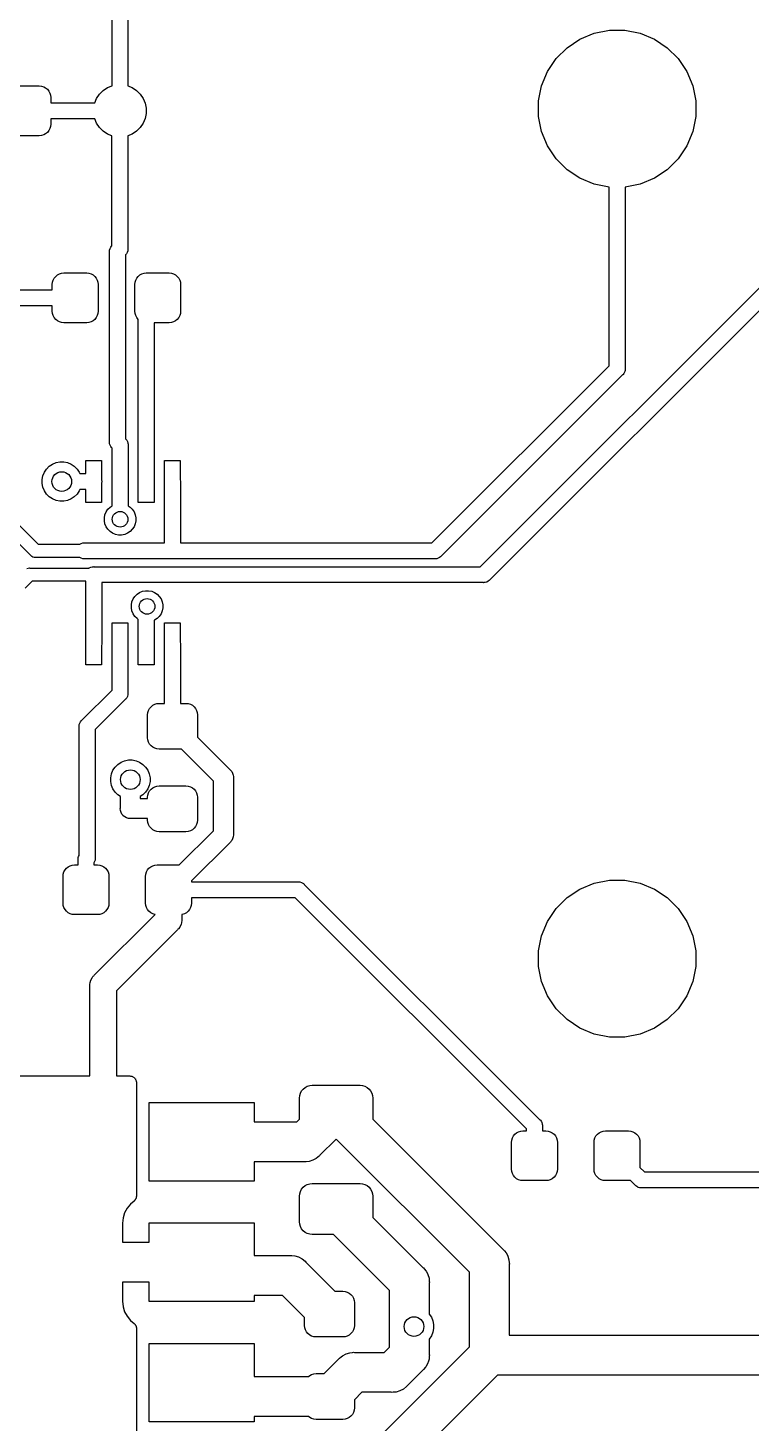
# Model space of a CAD drawing. Extents: x -66 to 211, y -177 to 13.
# Drawn here: x 127.21 to 141.01, y -81.49 to -54.84 of the extents above; entities that cross this region are included whole.
import ezdxf

# ---------------------------------------------------------------- set-up
doc = ezdxf.new("R2010")
doc.units = 0
doc.layers.add('BLACK', color=7, linetype='CONTINUOUS')

msp = doc.modelspace()

# ---------------------------------------------------------------- linework, layer by layer
at = {"layer": 'BLACK', "linetype": 'CONTINUOUS'}
for p, q in [((128.817, -55.9492), (128.817, -54.4098)), ((129.122, -54.3541), (129.122, -55.952)), ((137.499, -55.2229), (137.745, -55.0587)), ((137.745, -55.0587), (138.018, -54.9456)), ((138.018, -54.9456), (138.308, -54.888)), ((138.308, -54.888), (138.603, -54.888)), ((138.603, -54.888), (138.893, -54.9456)), ((138.893, -54.9456), (139.166, -55.0587)), ((139.166, -55.0587), (139.412, -55.2229)), ((137.29, -55.4318), (137.499, -55.2229)), ((139.412, -55.2229), (139.621, -55.4318)), ((137.013, -55.9505), (137.126, -55.6775)), ((137.126, -55.6775), (137.29, -55.4318)), ((139.621, -55.4318), (139.785, -55.6775)), ((139.785, -55.6775), (139.898, -55.9505)), ((128.729, -55.9855), (128.817, -55.9492)), ((126.992, -55.9536), (127.43, -55.9536)), ((127.43, -55.9536), (127.472, -55.9578)), ((127.472, -55.9578), (127.513, -55.9703)), ((127.513, -55.9703), (127.551, -55.9905)), ((127.551, -55.9905), (127.584, -56.0177)), ((127.584, -56.0177), (127.612, -56.0509)), ((127.612, -56.0509), (127.632, -56.0887)), ((127.632, -56.0887), (127.644, -56.1297)), ((127.644, -56.1297), (127.648, -56.1724)), ((127.648, -56.1724), (127.648, -56.2762)), ((128.488, -56.2762), (128.523, -56.1918)), ((128.523, -56.1918), (128.578, -56.1099)), ((128.578, -56.1099), (128.647, -56.0403)), ((128.647, -56.0403), (128.729, -55.9855)), ((129.122, -55.952), (129.203, -55.9855)), ((129.203, -55.9855), (129.285, -56.0403)), ((129.285, -56.0403), (129.354, -56.1099)), ((129.354, -56.1099), (129.409, -56.1918)), ((129.409, -56.1918), (129.447, -56.2828)), ((136.955, -56.2403), (137.013, -55.9505)), ((139.898, -55.9505), (139.955, -56.2403)), ((127.648, -56.2762), (128.488, -56.2762)), ((129.447, -56.2828), (129.466, -56.3794)), ((129.466, -56.4779), (129.447, -56.5745)), ((129.466, -56.3794), (129.466, -56.4779)), ((136.955, -56.5357), (136.955, -56.2403)), ((139.955, -56.2403), (139.955, -56.5357)), ((127.644, -56.7276), (127.632, -56.7686)), ((127.648, -56.6849), (127.644, -56.7276)), ((128.488, -56.581), (127.648, -56.581)), ((127.648, -56.581), (127.648, -56.6849)), ((128.523, -56.6655), (128.488, -56.581)), ((128.578, -56.7474), (128.523, -56.6655)), ((128.647, -56.817), (128.578, -56.7474)), ((129.354, -56.7474), (129.285, -56.817)), ((129.409, -56.6655), (129.354, -56.7474)), ((129.447, -56.5745), (129.409, -56.6655)), ((137.013, -56.8255), (136.955, -56.5357)), ((139.955, -56.5357), (139.898, -56.8255)), ((127.43, -56.9036), (126.992, -56.9036)), ((127.472, -56.8994), (127.43, -56.9036)), ((127.513, -56.887), (127.472, -56.8994)), ((127.551, -56.8668), (127.513, -56.887)), ((127.584, -56.8396), (127.551, -56.8668)), ((127.612, -56.8064), (127.584, -56.8396)), ((127.632, -56.7686), (127.612, -56.8064)), ((128.729, -56.8717), (128.647, -56.817)), ((128.814, -56.9067), (128.729, -56.8717)), ((128.814, -59.0086), (128.814, -56.9067)), ((129.203, -56.8717), (129.118, -56.9067)), ((129.118, -56.9067), (129.118, -59.0653)), ((129.285, -56.817), (129.203, -56.8717)), ((137.126, -57.0985), (137.013, -56.8255)), ((139.898, -56.8255), (139.785, -57.0985)), ((137.29, -57.3442), (137.126, -57.0985)), ((139.785, -57.0985), (139.621, -57.3442)), ((135.845, -65.1334), (143.638, -57.3402)), ((137.499, -57.5531), (137.29, -57.3442)), ((139.621, -57.3442), (139.412, -57.5531)), ((143.853, -57.5558), (136.021, -65.3882)), ((137.745, -57.7173), (137.499, -57.5531)), ((138.018, -57.8304), (137.745, -57.7173)), ((139.166, -57.7173), (138.893, -57.8304)), ((139.412, -57.5531), (139.166, -57.7173)), ((138.303, -57.8871), (138.018, -57.8304)), ((138.303, -61.2957), (138.303, -57.8871)), ((138.893, -57.8304), (138.608, -57.8871)), ((138.608, -57.8871), (138.608, -61.3513)), ((128.769, -59.1096), (128.771, -59.0872)), ((128.769, -59.117), (128.769, -59.1096)), ((128.769, -59.1096), (128.769, -59.1096)), ((128.769, -59.1245), (128.769, -59.117)), ((128.769, -62.7471), (128.769, -59.1245)), ((128.771, -59.0872), (128.78, -59.0584)), ((128.78, -59.0584), (128.794, -59.0323)), ((128.794, -59.032), (128.809, -59.0146)), ((128.794, -59.0323), (128.794, -59.032)), ((128.809, -59.0146), (128.813, -59.0088)), ((128.809, -59.0146), (128.809, -59.0146)), ((128.813, -59.0088), (128.814, -59.0086)), ((129.107, -59.1314), (129.093, -59.1579)), ((129.116, -59.1027), (129.107, -59.1314)), ((129.118, -59.0803), (129.116, -59.1027)), ((129.118, -59.0653), (129.119, -59.0728)), ((129.119, -59.0728), (129.118, -59.0803)), ((129.118, -59.0803), (129.118, -59.0803)), ((129.093, -59.1579), (129.074, -59.1811)), ((129.074, -59.1811), (129.074, -59.1812)), ((129.074, -59.1812), (129.074, -62.6914)), ((127.682, -59.701), (127.694, -59.6599)), ((127.694, -59.6599), (127.714, -59.6221)), ((127.714, -59.6221), (127.742, -59.5889)), ((127.742, -59.5889), (127.775, -59.5617)), ((127.775, -59.5617), (127.812, -59.5415)), ((127.812, -59.5415), (127.854, -59.5291)), ((127.854, -59.5291), (127.896, -59.5249)), ((127.896, -59.5249), (128.334, -59.5249)), ((128.334, -59.5249), (128.376, -59.5291)), ((128.376, -59.5291), (128.417, -59.5415)), ((128.417, -59.5415), (128.455, -59.5617)), ((128.455, -59.5617), (128.488, -59.5889)), ((128.488, -59.5889), (128.516, -59.6221)), ((128.516, -59.6221), (128.536, -59.6599)), ((128.536, -59.6599), (128.548, -59.701)), ((129.257, -59.701), (129.269, -59.6599)), ((129.269, -59.6599), (129.289, -59.6221)), ((129.289, -59.6221), (129.317, -59.5889)), ((129.317, -59.5889), (129.35, -59.5617)), ((129.35, -59.5617), (129.387, -59.5415)), ((129.387, -59.5415), (129.429, -59.5291)), ((129.429, -59.5291), (129.471, -59.5249)), ((129.471, -59.5249), (129.909, -59.5249)), ((129.909, -59.5249), (129.951, -59.5291)), ((129.951, -59.5291), (129.992, -59.5415)), ((129.992, -59.5415), (130.03, -59.5617)), ((130.03, -59.5617), (130.063, -59.5889)), ((130.063, -59.5889), (130.091, -59.6221)), ((130.091, -59.6221), (130.111, -59.6599)), ((130.111, -59.6599), (130.123, -59.701)), ((125.608, -59.8475), (127.677, -59.8475)), ((127.677, -59.7436), (127.682, -59.701)), ((127.677, -59.8475), (127.677, -59.7436)), ((128.548, -59.701), (128.552, -59.7436)), ((128.552, -59.7436), (128.552, -60.2561)), ((129.252, -59.7436), (129.257, -59.701)), ((129.252, -60.2561), (129.252, -59.7436)), ((130.123, -59.701), (130.127, -59.7436)), ((130.127, -59.7436), (130.127, -60.2561)), ((127.677, -60.1523), (125.689, -60.1523)), ((127.677, -60.2561), (127.677, -60.1523)), ((127.682, -60.2988), (127.677, -60.2561)), ((127.694, -60.3398), (127.682, -60.2988)), ((127.714, -60.3777), (127.694, -60.3398)), ((127.742, -60.4108), (127.714, -60.3777)), ((127.775, -60.438), (127.742, -60.4108)), ((127.812, -60.4582), (127.775, -60.438)), ((127.854, -60.4707), (127.812, -60.4582)), ((127.896, -60.4749), (127.854, -60.4707)), ((128.334, -60.4749), (127.896, -60.4749)), ((128.376, -60.4707), (128.334, -60.4749)), ((128.417, -60.4582), (128.376, -60.4707)), ((128.455, -60.438), (128.417, -60.4582)), ((128.488, -60.4108), (128.455, -60.438)), ((128.516, -60.3777), (128.488, -60.4108)), ((128.536, -60.3398), (128.516, -60.3777)), ((128.548, -60.2988), (128.536, -60.3398)), ((128.552, -60.2561), (128.548, -60.2988)), ((129.257, -60.2988), (129.252, -60.2561)), ((129.269, -60.3398), (129.257, -60.2988)), ((129.289, -60.3777), (129.269, -60.3398)), ((129.317, -60.4108), (129.289, -60.3777)), ((129.317, -60.4111), (129.317, -60.4108)), ((129.317, -63.5145), (129.317, -60.4111)), ((129.909, -60.4749), (129.622, -60.4749)), ((129.622, -60.4749), (129.622, -63.5145)), ((129.951, -60.4707), (129.909, -60.4749)), ((129.992, -60.4582), (129.951, -60.4707)), ((130.03, -60.438), (129.992, -60.4582)), ((130.063, -60.4108), (130.03, -60.438)), ((130.091, -60.3777), (130.063, -60.4108)), ((130.111, -60.3398), (130.091, -60.3777)), ((130.123, -60.2988), (130.111, -60.3398)), ((130.127, -60.2561), (130.123, -60.2988)), ((134.92, -64.6786), (138.303, -61.2957)), ((138.558, -61.4718), (135.096, -64.9334)), ((138.564, -61.4671), (138.558, -61.4718)), ((138.568, -61.4613), (138.564, -61.4671)), ((138.583, -61.4439), (138.568, -61.4613)), ((138.568, -61.4613), (138.568, -61.4613)), ((138.597, -61.4174), (138.583, -61.4439)), ((138.6, -61.4056), (138.597, -61.4174)), ((138.606, -61.3887), (138.6, -61.4056)), ((138.608, -61.3663), (138.606, -61.3887)), ((138.608, -61.3513), (138.609, -61.3588)), ((138.609, -61.3588), (138.608, -61.3663)), ((138.608, -61.3663), (138.608, -61.3663)), ((128.769, -62.7546), (128.769, -62.7471)), ((128.772, -62.7845), (128.769, -62.7546)), ((128.78, -62.8132), (128.772, -62.7845)), ((128.794, -62.8397), (128.78, -62.8132)), ((128.809, -62.8571), (128.794, -62.8397)), ((128.813, -62.8629), (128.809, -62.8571)), ((128.809, -62.8571), (128.809, -62.8571)), ((128.819, -62.8672), (128.813, -62.8629)), ((128.819, -63.4818), (128.819, -62.8672)), ((129.074, -62.6914), (129.079, -62.6957)), ((129.079, -62.6957), (129.098, -62.7189)), ((129.098, -62.7189), (129.113, -62.7454)), ((129.113, -62.7454), (129.121, -62.7741)), ((129.121, -62.7741), (129.123, -62.7965)), ((129.123, -62.7965), (129.123, -62.7965)), ((129.123, -62.7965), (129.124, -62.804)), ((129.124, -62.804), (129.123, -62.8114)), ((129.123, -62.8114), (129.123, -63.9694)), ((127.749, -63.147), (127.822, -63.1326)), ((127.822, -63.1326), (127.895, -63.1326)), ((127.895, -63.1326), (127.968, -63.147)), ((128.319, -63.3546), (128.319, -63.107)), ((128.319, -63.107), (128.619, -63.107)), ((128.619, -63.107), (128.619, -63.4765)), ((129.819, -63.4765), (129.819, -63.107)), ((129.819, -63.107), (130.119, -63.107)), ((130.119, -63.107), (130.119, -63.4765)), ((127.484, -63.4707), (127.498, -63.3982)), ((127.498, -63.3982), (127.526, -63.33)), ((127.526, -63.33), (127.567, -63.2686)), ((127.567, -63.2686), (127.619, -63.2163)), ((127.619, -63.2163), (127.681, -63.1753)), ((127.681, -63.1753), (127.749, -63.147)), ((127.968, -63.147), (128.036, -63.1753)), ((128.036, -63.1753), (128.098, -63.2163)), ((128.098, -63.2163), (128.15, -63.2686)), ((128.15, -63.2686), (128.191, -63.33)), ((128.191, -63.33), (128.201, -63.3546)), ((128.201, -63.3546), (128.319, -63.3546)), ((127.484, -63.5446), (127.484, -63.4707)), ((127.498, -63.617), (127.484, -63.5446)), ((127.526, -63.6852), (127.498, -63.617)), ((128.202, -63.6594), (128.191, -63.6852)), ((128.319, -63.6594), (128.202, -63.6594)), ((128.319, -63.907), (128.319, -63.6594)), ((128.619, -63.4765), (128.619, -63.4771)), ((128.619, -63.4771), (128.622, -63.507)), ((128.622, -63.507), (128.619, -63.5369)), ((128.619, -63.5369), (128.619, -63.5375)), ((128.619, -63.5375), (128.619, -63.907)), ((128.817, -63.4995), (128.819, -63.4818)), ((128.817, -63.9706), (128.817, -63.4995)), ((129.319, -63.5369), (129.317, -63.5145)), ((129.319, -63.5375), (129.319, -63.5369)), ((129.319, -63.907), (129.319, -63.5375)), ((129.622, -63.5145), (129.619, -63.5369)), ((129.619, -63.5369), (129.619, -63.5375)), ((129.619, -63.5375), (129.619, -63.907)), ((129.817, -63.4995), (129.819, -63.4771)), ((129.817, -64.6786), (129.817, -63.4995)), ((129.819, -63.4771), (129.819, -63.4765)), ((130.119, -63.4765), (130.119, -63.4771)), ((130.119, -63.4771), (130.122, -63.4995)), ((130.122, -63.4995), (130.122, -64.6786)), ((127.567, -63.7467), (127.526, -63.6852)), ((127.619, -63.7989), (127.567, -63.7467)), ((127.681, -63.8399), (127.619, -63.7989)), ((127.749, -63.8682), (127.681, -63.8399)), ((127.822, -63.8826), (127.749, -63.8682)), ((127.895, -63.8826), (127.822, -63.8826)), ((127.968, -63.8682), (127.895, -63.8826)), ((128.036, -63.8399), (127.968, -63.8682)), ((128.098, -63.7989), (128.036, -63.8399)), ((128.15, -63.7467), (128.098, -63.7989)), ((128.191, -63.6852), (128.15, -63.7467)), ((128.619, -63.907), (128.319, -63.907)), ((129.619, -63.907), (129.319, -63.907)), ((128.671, -64.1989), (128.683, -64.1409)), ((128.671, -64.2579), (128.671, -64.1989)), ((128.683, -64.1409), (128.705, -64.0863)), ((128.705, -64.0863), (128.738, -64.0372)), ((128.738, -64.0372), (128.78, -63.9954)), ((128.78, -63.9954), (128.817, -63.9706)), ((129.123, -63.9694), (129.162, -63.9954)), ((129.162, -63.9954), (129.204, -64.0372)), ((129.204, -64.0372), (129.237, -64.0863)), ((129.237, -64.0863), (129.26, -64.1409)), ((129.26, -64.1409), (129.271, -64.1989)), ((129.271, -64.1989), (129.271, -64.2579)), ((126.953, -64.2466), (127.411, -64.704)), ((128.683, -64.3159), (128.671, -64.2579)), ((128.705, -64.3705), (128.683, -64.3159)), ((128.738, -64.4196), (128.705, -64.3705)), ((128.78, -64.4614), (128.738, -64.4196)), ((128.829, -64.4943), (128.78, -64.4614)), ((129.162, -64.4614), (129.113, -64.4943)), ((129.204, -64.4196), (129.162, -64.4614)), ((129.237, -64.3705), (129.204, -64.4196)), ((129.26, -64.3159), (129.237, -64.3705)), ((129.271, -64.2579), (129.26, -64.3159)), ((127.264, -64.9164), (126.833, -64.4852)), ((127.411, -64.704), (128.202, -64.704)), ((128.202, -64.704), (128.203, -64.7036)), ((128.203, -64.7036), (128.229, -64.6895)), ((128.229, -64.6895), (128.258, -64.6808)), ((128.258, -64.6808), (128.28, -64.6786)), ((128.28, -64.6786), (129.817, -64.6786)), ((128.884, -64.5169), (128.829, -64.4943)), ((128.941, -64.5284), (128.884, -64.5169)), ((129.001, -64.5284), (128.941, -64.5284)), ((129.059, -64.5169), (129.001, -64.5284)), ((129.113, -64.4943), (129.059, -64.5169)), ((130.122, -64.6786), (134.92, -64.6786)), ((127.268, -64.9212), (127.264, -64.9164)), ((127.279, -64.9302), (127.268, -64.9212)), ((127.287, -64.9371), (127.279, -64.9302)), ((127.309, -64.9489), (127.287, -64.9371)), ((127.333, -64.9561), (127.309, -64.9489)), ((127.358, -64.9586), (127.333, -64.9561)), ((127.364, -64.958), (127.358, -64.9586)), ((128.202, -64.958), (127.364, -64.958)), ((128.203, -64.9583), (128.202, -64.958)), ((128.229, -64.9724), (128.203, -64.9583)), ((128.258, -64.9812), (128.229, -64.9724)), ((128.28, -64.9834), (128.258, -64.9812)), ((129.962, -64.9834), (128.28, -64.9834)), ((129.969, -64.9841), (129.962, -64.9834)), ((129.977, -64.9834), (129.969, -64.9841)), ((134.976, -64.9834), (129.977, -64.9834)), ((134.983, -64.9841), (134.976, -64.9834)), ((134.991, -64.9834), (134.983, -64.9841)), ((135.013, -64.9812), (134.991, -64.9834)), ((134.991, -64.9834), (134.991, -64.9834)), ((135.042, -64.9724), (135.013, -64.9812)), ((135.068, -64.9583), (135.042, -64.9724)), ((135.069, -64.9574), (135.068, -64.9583)), ((135.086, -64.944), (135.069, -64.9574)), ((135.092, -64.9392), (135.086, -64.944)), ((135.086, -64.944), (135.086, -64.944)), ((135.096, -64.9334), (135.092, -64.9392)), ((127.191, -65.1679), (127.215, -65.1606)), ((127.215, -65.1606), (127.24, -65.1582)), ((127.24, -65.1582), (127.246, -65.1588)), ((127.246, -65.1588), (128.383, -65.1588)), ((128.383, -65.1584), (128.41, -65.1443)), ((128.383, -65.1588), (128.383, -65.1584)), ((128.41, -65.1443), (128.438, -65.1356)), ((128.438, -65.1356), (128.461, -65.1334)), ((128.461, -65.1334), (128.468, -65.1326)), ((128.461, -65.1334), (128.461, -65.1334)), ((128.468, -65.1326), (128.476, -65.1334)), ((128.476, -65.1334), (135.845, -65.1334)), ((127.292, -65.4128), (127.159, -65.5463)), ((128.317, -65.4128), (127.292, -65.4128)), ((128.317, -66.6145), (128.317, -65.4128)), ((135.9, -65.4382), (128.622, -65.4382)), ((128.622, -65.4382), (128.622, -66.6145)), ((135.908, -65.4389), (135.9, -65.4382)), ((135.915, -65.4382), (135.908, -65.4389)), ((135.938, -65.436), (135.915, -65.4382)), ((135.915, -65.4382), (135.915, -65.4382)), ((135.966, -65.4273), (135.938, -65.436)), ((135.993, -65.4131), (135.966, -65.4273)), ((136.01, -65.3988), (135.993, -65.4128)), ((135.993, -65.4128), (135.993, -65.4131)), ((136.016, -65.3941), (136.01, -65.3988)), ((136.01, -65.3988), (136.01, -65.3988)), ((136.021, -65.3882), (136.016, -65.3941)), ((129.186, -65.8625), (129.198, -65.8046)), ((129.198, -65.8046), (129.22, -65.75)), ((129.22, -65.75), (129.253, -65.7008)), ((129.253, -65.7008), (129.295, -65.659)), ((129.295, -65.659), (129.344, -65.6262)), ((129.344, -65.6262), (129.399, -65.6036)), ((129.399, -65.6036), (129.456, -65.5921)), ((129.456, -65.5921), (129.516, -65.5921)), ((129.516, -65.5921), (129.574, -65.6036)), ((129.574, -65.6036), (129.628, -65.6262)), ((129.628, -65.6262), (129.677, -65.659)), ((129.677, -65.659), (129.719, -65.7008)), ((129.719, -65.7008), (129.752, -65.75)), ((129.752, -65.75), (129.775, -65.8046)), ((129.775, -65.8046), (129.786, -65.8625)), ((129.186, -65.9216), (129.186, -65.8625)), ((129.198, -65.9796), (129.186, -65.9216)), ((129.22, -66.0342), (129.198, -65.9796)), ((129.253, -66.0833), (129.22, -66.0342)), ((129.752, -66.0342), (129.719, -66.0833)), ((129.775, -65.9796), (129.752, -66.0342)), ((129.786, -65.9216), (129.775, -65.9796)), ((129.786, -65.8625), (129.786, -65.9216)), ((128.819, -66.5765), (128.819, -66.207)), ((128.819, -66.207), (129.119, -66.207)), ((129.119, -66.207), (129.119, -66.5765)), ((129.295, -66.1251), (129.253, -66.0833)), ((129.317, -66.1399), (129.295, -66.1251)), ((129.317, -66.6145), (129.317, -66.1399)), ((129.628, -66.1579), (129.622, -66.1606)), ((129.622, -66.1606), (129.622, -66.6145)), ((129.677, -66.1251), (129.628, -66.1579)), ((129.719, -66.0833), (129.677, -66.1251)), ((129.819, -66.5765), (129.819, -66.207)), ((129.819, -66.207), (130.119, -66.207)), ((130.119, -66.207), (130.119, -66.5765)), ((128.817, -66.5995), (128.819, -66.5771)), ((128.817, -67.4899), (128.817, -66.5995)), ((128.819, -66.5771), (128.819, -66.5765)), ((129.119, -66.5765), (129.119, -66.5771)), ((129.119, -66.5771), (129.122, -66.5995)), ((129.122, -66.5995), (129.122, -67.5456)), ((129.817, -66.5995), (129.819, -66.5771)), ((129.817, -67.7436), (129.817, -66.5995)), ((129.819, -66.5771), (129.819, -66.5765)), ((130.119, -66.5765), (130.119, -66.5771)), ((130.119, -66.5771), (130.122, -66.5995)), ((130.122, -66.5995), (130.122, -67.7436)), ((128.319, -66.6369), (128.317, -66.6145)), ((128.319, -66.6375), (128.319, -66.6369)), ((128.319, -67.007), (128.319, -66.6375)), ((128.622, -66.6145), (128.619, -66.6369)), ((128.619, -66.6369), (128.619, -66.6375)), ((128.619, -66.6375), (128.619, -67.007)), ((129.319, -66.6369), (129.317, -66.6145)), ((129.319, -66.6375), (129.319, -66.6369)), ((129.319, -67.007), (129.319, -66.6375)), ((129.622, -66.6145), (129.619, -66.6369)), ((129.619, -66.6369), (129.619, -66.6375)), ((129.619, -66.6375), (129.619, -67.007)), ((128.619, -67.007), (128.319, -67.007)), ((129.619, -67.007), (129.319, -67.007)), ((128.241, -68.0656), (128.817, -67.4899)), ((129.072, -67.6661), (128.496, -68.2418)), ((129.078, -67.6613), (129.072, -67.6661)), ((129.082, -67.6555), (129.078, -67.6613)), ((129.097, -67.6381), (129.082, -67.6555)), ((129.111, -67.6116), (129.097, -67.6381)), ((129.112, -67.6074), (129.111, -67.6116)), ((129.119, -67.5829), (129.112, -67.6074)), ((129.122, -67.5605), (129.119, -67.5829)), ((129.122, -67.5456), (129.122, -67.553)), ((129.122, -67.553), (129.122, -67.5605)), ((129.122, -67.5605), (129.122, -67.5605)), ((129.497, -67.9624), (129.501, -67.9197)), ((129.501, -67.9197), (129.513, -67.8787)), ((129.513, -67.8787), (129.534, -67.8408)), ((129.534, -67.8408), (129.561, -67.8077)), ((129.561, -67.8077), (129.594, -67.7805)), ((129.594, -67.7805), (129.632, -67.7603)), ((129.632, -67.7603), (129.673, -67.7478)), ((129.673, -67.7478), (129.716, -67.7436)), ((129.716, -67.7436), (129.817, -67.7436)), ((130.122, -67.7436), (130.228, -67.7436)), ((130.228, -67.7436), (130.271, -67.7478)), ((130.271, -67.7478), (130.312, -67.7603)), ((130.312, -67.7603), (130.35, -67.7805)), ((130.35, -67.7805), (130.383, -67.8077)), ((130.383, -67.8077), (130.41, -67.8408)), ((130.41, -67.8408), (130.43, -67.8787)), ((130.43, -67.8787), (130.443, -67.9197)), ((130.443, -67.9197), (130.447, -67.9624)), ((128.191, -68.1787), (128.193, -68.1532)), ((128.191, -68.1862), (128.191, -68.1787)), ((128.191, -70.6468), (128.191, -68.1862)), ((128.193, -68.1488), (128.199, -68.1321)), ((128.193, -68.1532), (128.193, -68.1488)), ((128.199, -68.1321), (128.202, -68.1201)), ((128.202, -68.1201), (128.216, -68.0936)), ((128.216, -68.0936), (128.231, -68.0762)), ((128.231, -68.0762), (128.235, -68.0704)), ((128.231, -68.0762), (128.231, -68.0762)), ((128.235, -68.0704), (128.241, -68.0656)), ((129.497, -68.3999), (129.497, -67.9624)), ((130.447, -67.9624), (130.447, -68.3867)), ((128.496, -68.2418), (128.496, -70.6974)), ((129.501, -68.4425), (129.497, -68.3999)), ((129.513, -68.4836), (129.501, -68.4425)), ((130.447, -68.3867), (131.07, -69.0101)), ((129.534, -68.5214), (129.513, -68.4836)), ((129.561, -68.5545), (129.534, -68.5214)), ((129.594, -68.5818), (129.561, -68.5545)), ((129.632, -68.602), (129.594, -68.5818)), ((129.673, -68.6144), (129.632, -68.602)), ((129.716, -68.6186), (129.673, -68.6144)), ((130.14, -68.6186), (129.716, -68.6186)), ((130.752, -69.2303), (130.14, -68.6186)), ((128.834, -69.0221), (128.875, -68.9607)), ((128.875, -68.9607), (128.928, -68.9085)), ((128.928, -68.9085), (128.989, -68.8674)), ((128.989, -68.8674), (129.057, -68.8392)), ((129.057, -68.8392), (129.13, -68.8248)), ((129.13, -68.8248), (129.204, -68.8248)), ((129.204, -68.8248), (129.276, -68.8392)), ((129.276, -68.8392), (129.344, -68.8674)), ((129.344, -68.8674), (129.406, -68.9085)), ((129.406, -68.9085), (129.458, -68.9607)), ((129.458, -68.9607), (129.499, -69.0221)), ((128.792, -69.1628), (128.806, -69.0904)), ((128.792, -69.2367), (128.792, -69.1628)), ((128.806, -69.3091), (128.792, -69.2367)), ((128.806, -69.0904), (128.834, -69.0221)), ((129.499, -69.0221), (129.527, -69.0904)), ((129.527, -69.0904), (129.542, -69.1628)), ((129.542, -69.2367), (129.527, -69.3091)), ((129.542, -69.1628), (129.542, -69.2367)), ((130.752, -70.1776), (130.752, -69.2303)), ((131.07, -69.0101), (131.077, -69.016)), ((131.077, -69.016), (131.101, -69.0451)), ((131.101, -69.0451), (131.118, -69.0758)), ((131.118, -69.0758), (131.119, -69.0781)), ((131.119, -69.0781), (131.13, -69.114)), ((131.13, -69.114), (131.13, -69.1141)), ((131.13, -69.1141), (131.133, -69.142)), ((131.133, -69.142), (131.133, -69.1421)), ((131.133, -69.1421), (131.133, -69.1514)), ((131.133, -69.1514), (131.133, -69.1607)), ((131.133, -69.1607), (131.133, -70.2471)), ((128.834, -69.3774), (128.806, -69.3091)), ((128.875, -69.4388), (128.834, -69.3774)), ((128.928, -69.491), (128.875, -69.4388)), ((128.976, -69.5235), (128.928, -69.491)), ((128.976, -69.7443), (128.976, -69.5235)), ((129.406, -69.491), (129.357, -69.5235)), ((129.357, -69.5235), (129.357, -69.5632)), ((129.458, -69.4388), (129.406, -69.491)), ((129.499, -69.3774), (129.458, -69.4388)), ((129.497, -69.5374), (129.501, -69.4947)), ((129.497, -69.5632), (129.497, -69.5374)), ((129.527, -69.3091), (129.499, -69.3774)), ((129.501, -69.4947), (129.513, -69.4537)), ((129.513, -69.4537), (129.534, -69.4158)), ((129.534, -69.4158), (129.561, -69.3827)), ((129.561, -69.3827), (129.594, -69.3555)), ((129.594, -69.3555), (129.632, -69.3353)), ((129.632, -69.3353), (129.673, -69.3228)), ((129.673, -69.3228), (129.716, -69.3186)), ((129.716, -69.3186), (130.228, -69.3186)), ((130.228, -69.3186), (130.271, -69.3228)), ((130.271, -69.3228), (130.312, -69.3353)), ((130.312, -69.3353), (130.35, -69.3555)), ((130.35, -69.3555), (130.383, -69.3827)), ((130.383, -69.3827), (130.41, -69.4158)), ((130.41, -69.4158), (130.43, -69.4537)), ((130.43, -69.4537), (130.443, -69.4947)), ((130.443, -69.4947), (130.447, -69.5374)), ((130.447, -69.5374), (130.447, -69.9749)), ((128.975, -69.7537), (128.976, -69.7443)), ((128.979, -69.791), (128.975, -69.7537)), ((128.99, -69.8269), (128.979, -69.791)), ((129.357, -69.5632), (129.497, -69.5632)), ((129.007, -69.86), (128.99, -69.8269)), ((129.03, -69.8878), (129.007, -69.86)), ((129.031, -69.889), (129.03, -69.8878)), ((129.06, -69.9128), (129.031, -69.889)), ((129.093, -69.9305), (129.06, -69.9128)), ((129.129, -69.9414), (129.093, -69.9305)), ((129.167, -69.9451), (129.129, -69.9414)), ((129.176, -69.9442), (129.167, -69.9451)), ((129.497, -69.9442), (129.176, -69.9442)), ((129.497, -69.9749), (129.497, -69.9442)), ((129.501, -70.0175), (129.497, -69.9749)), ((129.513, -70.0586), (129.501, -70.0175)), ((129.534, -70.0964), (129.513, -70.0586)), ((130.43, -70.0586), (130.41, -70.0964)), ((130.443, -70.0175), (130.43, -70.0586)), ((130.447, -69.9749), (130.443, -70.0175)), ((129.561, -70.1295), (129.534, -70.0964)), ((129.594, -70.1568), (129.561, -70.1295)), ((129.632, -70.177), (129.594, -70.1568)), ((129.673, -70.1894), (129.632, -70.177)), ((129.716, -70.1936), (129.673, -70.1894)), ((130.228, -70.1936), (129.716, -70.1936)), ((130.101, -70.8279), (130.752, -70.1776)), ((130.271, -70.1894), (130.228, -70.1936)), ((130.312, -70.177), (130.271, -70.1894)), ((130.35, -70.1568), (130.312, -70.177)), ((130.383, -70.1295), (130.35, -70.1568)), ((130.41, -70.0964), (130.383, -70.1295)), ((131.119, -70.3298), (131.102, -70.3611)), ((131.125, -70.3102), (131.119, -70.3298)), ((131.13, -70.2938), (131.125, -70.3102)), ((131.134, -70.2565), (131.13, -70.2938)), ((131.133, -70.2471), (131.134, -70.2565)), ((131.07, -70.3978), (130.333, -71.1348)), ((131.077, -70.3919), (131.07, -70.3978)), ((131.085, -70.3828), (131.077, -70.3919)), ((131.101, -70.3628), (131.085, -70.3828)), ((131.102, -70.3611), (131.101, -70.3628)), ((127.947, -70.8919), (127.98, -70.8647)), ((127.98, -70.8647), (128.018, -70.8445)), ((128.018, -70.8445), (128.059, -70.8321)), ((128.059, -70.8321), (128.102, -70.8279)), ((128.102, -70.8279), (128.168, -70.8279)), ((128.168, -70.7279), (128.17, -70.7049)), ((128.168, -70.7354), (128.168, -70.7279)), ((128.168, -70.8279), (128.168, -70.7354)), ((128.17, -70.7049), (128.171, -70.698)), ((128.171, -70.698), (128.174, -70.6879)), ((128.174, -70.6879), (128.179, -70.6693)), ((128.179, -70.6693), (128.191, -70.6468)), ((128.485, -70.7635), (128.473, -70.786)), ((128.473, -70.786), (128.473, -70.8279)), ((128.473, -70.8279), (128.539, -70.8279)), ((128.494, -70.7348), (128.485, -70.7635)), ((128.496, -70.7124), (128.494, -70.7348)), ((128.496, -70.6974), (128.497, -70.7049)), ((128.497, -70.7049), (128.496, -70.7124)), ((128.496, -70.7124), (128.496, -70.7124)), ((128.539, -70.8279), (128.582, -70.8321)), ((128.582, -70.8321), (128.623, -70.8445)), ((128.623, -70.8445), (128.661, -70.8647)), ((128.661, -70.8647), (128.694, -70.8919)), ((129.522, -70.8919), (129.555, -70.8647)), ((129.555, -70.8647), (129.593, -70.8445)), ((129.593, -70.8445), (129.634, -70.8321)), ((129.634, -70.8321), (129.677, -70.8279)), ((129.677, -70.8279), (130.101, -70.8279)), ((127.883, -71.0466), (127.887, -71.004)), ((127.883, -71.5591), (127.883, -71.0466)), ((127.887, -71.004), (127.9, -70.9629)), ((127.9, -70.9629), (127.92, -70.9251)), ((127.92, -70.9251), (127.947, -70.8919)), ((128.694, -70.8919), (128.721, -70.9251)), ((128.721, -70.9251), (128.742, -70.9629)), ((128.742, -70.9629), (128.754, -71.004)), ((128.754, -71.004), (128.758, -71.0466)), ((128.758, -71.0466), (128.758, -71.5591)), ((129.458, -71.0466), (129.462, -71.004)), ((129.458, -71.5591), (129.458, -71.0466)), ((129.462, -71.004), (129.475, -70.9629)), ((129.475, -70.9629), (129.495, -70.9251)), ((129.495, -70.9251), (129.522, -70.8919)), ((130.333, -71.1348), (130.333, -71.1505)), ((138.018, -71.1756), (138.308, -71.118)), ((138.308, -71.118), (138.603, -71.118)), ((138.603, -71.118), (138.893, -71.1756)), ((130.333, -71.1505), (132.365, -71.1505)), ((132.365, -71.1505), (132.373, -71.1497)), ((132.373, -71.1497), (132.38, -71.1505)), ((132.38, -71.1505), (132.38, -71.1505)), ((132.38, -71.1505), (132.403, -71.1527)), ((132.403, -71.1527), (132.432, -71.1614)), ((132.432, -71.1614), (132.457, -71.1748)), ((132.457, -71.1748), (132.458, -71.1756)), ((132.458, -71.1756), (132.469, -71.1846)), ((132.469, -71.1846), (132.481, -71.1946)), ((132.481, -71.1946), (132.486, -71.2004)), ((132.486, -71.2004), (136.98, -75.6948)), ((137.499, -71.4529), (137.745, -71.2887)), ((137.745, -71.2887), (138.018, -71.1756)), ((138.893, -71.1756), (139.166, -71.2887)), ((139.166, -71.2887), (139.412, -71.4529)), ((127.887, -71.6018), (127.883, -71.5591)), ((127.9, -71.6428), (127.887, -71.6018)), ((127.92, -71.6807), (127.9, -71.6428)), ((128.742, -71.6428), (128.721, -71.6807)), ((128.754, -71.6018), (128.742, -71.6428)), ((128.758, -71.5591), (128.754, -71.6018)), ((129.462, -71.6018), (129.458, -71.5591)), ((129.475, -71.6428), (129.462, -71.6018)), ((129.495, -71.6807), (129.475, -71.6428)), ((130.317, -71.6428), (130.296, -71.6807)), ((130.329, -71.6018), (130.317, -71.6428)), ((130.333, -71.5591), (130.329, -71.6018)), ((132.31, -71.4553), (130.333, -71.4553)), ((130.333, -71.4553), (130.333, -71.5591)), ((136.726, -75.871), (132.31, -71.4553)), ((137.126, -71.9075), (137.29, -71.6618)), ((137.29, -71.6618), (137.499, -71.4529)), ((139.412, -71.4529), (139.621, -71.6618)), ((139.621, -71.6618), (139.785, -71.9075)), ((127.947, -71.7138), (127.92, -71.6807)), ((127.98, -71.741), (127.947, -71.7138)), ((128.018, -71.7612), (127.98, -71.741)), ((128.059, -71.7737), (128.018, -71.7612)), ((128.102, -71.7779), (128.059, -71.7737)), ((128.539, -71.7779), (128.102, -71.7779)), ((128.478, -72.9367), (129.64, -71.7743)), ((128.582, -71.7737), (128.539, -71.7779)), ((128.623, -71.7612), (128.582, -71.7737)), ((128.661, -71.741), (128.623, -71.7612)), ((128.694, -71.7138), (128.661, -71.741)), ((128.721, -71.6807), (128.694, -71.7138)), ((129.522, -71.7138), (129.495, -71.6807)), ((129.555, -71.741), (129.522, -71.7138)), ((129.593, -71.7612), (129.555, -71.741)), ((129.634, -71.7737), (129.593, -71.7612)), ((129.64, -71.7743), (129.634, -71.7737)), ((130.146, -71.9277), (130.135, -71.9646)), ((130.15, -71.8903), (130.146, -71.9277)), ((130.157, -71.7737), (130.15, -71.7744)), ((130.15, -71.7744), (130.15, -71.8654)), ((130.15, -71.8654), (130.151, -71.8779)), ((130.151, -71.8779), (130.15, -71.8903)), ((130.15, -71.8903), (130.15, -71.8903)), ((130.198, -71.7612), (130.157, -71.7737)), ((130.236, -71.741), (130.198, -71.7612)), ((130.269, -71.7138), (130.236, -71.741)), ((130.296, -71.6807), (130.269, -71.7138)), ((137.013, -72.1805), (137.126, -71.9075)), ((139.785, -71.9075), (139.898, -72.1805)), ((130.066, -72.0663), (128.902, -73.2303)), ((130.076, -72.0584), (130.066, -72.0663)), ((130.084, -72.0487), (130.076, -72.0584)), ((130.108, -72.0197), (130.084, -72.0487)), ((130.084, -72.0487), (130.084, -72.0487)), ((130.131, -71.9756), (130.108, -72.0197)), ((130.135, -71.9646), (130.131, -71.9756)), ((136.955, -72.4703), (137.013, -72.1805)), ((139.898, -72.1805), (139.955, -72.4703)), ((136.955, -72.7657), (136.955, -72.4703)), ((139.955, -72.4703), (139.955, -72.7657)), ((128.413, -73.0274), (128.436, -72.9833)), ((128.436, -72.9833), (128.454, -72.9617)), ((128.454, -72.9617), (128.46, -72.9543)), ((128.46, -72.9543), (128.468, -72.9446)), ((128.46, -72.9543), (128.46, -72.9543)), ((128.468, -72.9446), (128.478, -72.9367)), ((137.013, -73.0555), (136.955, -72.7657)), ((139.955, -72.7657), (139.898, -73.0555)), ((128.393, -73.1251), (128.394, -73.1127)), ((128.394, -73.1376), (128.393, -73.1251)), ((128.394, -73.1127), (128.398, -73.0753)), ((128.394, -73.1127), (128.394, -73.1127)), ((128.394, -74.8589), (128.394, -73.1376)), ((128.398, -73.0753), (128.413, -73.0274)), ((128.902, -73.2303), (128.902, -74.8589)), ((137.126, -73.3285), (137.013, -73.0555)), ((139.898, -73.0555), (139.785, -73.3285)), ((137.29, -73.5742), (137.126, -73.3285)), ((139.785, -73.3285), (139.621, -73.5742)), ((137.499, -73.7831), (137.29, -73.5742)), ((137.745, -73.9473), (137.499, -73.7831)), ((139.412, -73.7831), (139.166, -73.9473)), ((139.621, -73.5742), (139.412, -73.7831)), ((138.018, -74.0604), (137.745, -73.9473)), ((138.308, -74.118), (138.018, -74.0604)), ((138.893, -74.0604), (138.603, -74.118)), ((139.166, -73.9473), (138.893, -74.0604)), ((138.603, -74.118), (138.308, -74.118)), ((123.947, -74.8589), (128.394, -74.8589)), ((128.902, -74.8589), (129.156, -74.8589)), ((129.156, -74.8589), (129.157, -74.8589)), ((129.157, -74.8589), (129.157, -74.8589)), ((129.157, -74.8589), (129.157, -74.8589)), ((129.157, -74.8589), (129.158, -74.8589)), ((129.158, -74.8589), (129.17, -74.8602)), ((129.17, -74.8602), (129.182, -74.8615)), ((129.182, -74.8615), (129.182, -74.8616)), ((129.182, -74.8616), (129.183, -74.8617)), ((129.183, -74.8617), (129.194, -74.8653)), ((129.194, -74.8653), (129.206, -74.8688)), ((129.206, -74.8688), (129.206, -74.869)), ((129.206, -74.869), (129.206, -74.8691)), ((129.206, -74.8691), (129.217, -74.8749)), ((129.217, -74.8749), (129.227, -74.8806)), ((129.227, -74.8806), (129.228, -74.8809)), ((129.228, -74.8809), (129.228, -74.8811)), ((129.228, -74.8811), (129.237, -74.8888)), ((129.237, -74.8888), (129.247, -74.8964)), ((129.247, -74.8964), (129.247, -74.8967)), ((129.247, -74.8967), (129.247, -74.897)), ((129.247, -74.897), (129.255, -74.9063)), ((129.255, -74.9063), (129.262, -74.9156)), ((129.262, -74.9156), (129.262, -74.916)), ((129.262, -74.916), (129.263, -74.9163)), ((129.263, -74.9163), (129.268, -74.9269)), ((129.268, -74.9269), (129.274, -74.9375)), ((129.274, -74.9375), (129.274, -74.9379)), ((129.274, -74.9379), (129.274, -74.9383)), ((129.274, -74.9383), (129.278, -74.9497)), ((129.278, -74.9497), (129.281, -74.9612)), ((129.281, -74.9612), (129.281, -74.9617)), ((129.281, -74.9617), (129.281, -74.9621)), ((129.281, -74.9621), (129.282, -74.974)), ((129.282, -74.974), (129.283, -74.9859)), ((129.283, -74.9859), (129.283, -77.1487)), ((132.435, -75.1447), (132.465, -75.1078)), ((132.465, -75.1078), (132.502, -75.0775)), ((132.502, -75.0775), (132.544, -75.0549)), ((132.544, -75.0549), (132.59, -75.0411)), ((132.59, -75.0411), (132.637, -75.0364)), ((132.637, -75.0364), (133.55, -75.0364)), ((133.55, -75.0364), (133.597, -75.0411)), ((133.597, -75.0411), (133.643, -75.0549)), ((133.643, -75.0549), (133.685, -75.0775)), ((133.685, -75.0775), (133.722, -75.1078)), ((133.722, -75.1078), (133.752, -75.1447)), ((129.528, -76.8649), (129.528, -75.3649)), ((129.528, -75.3649), (131.528, -75.3649)), ((131.528, -75.3649), (131.528, -75.7339)), ((132.393, -75.2801), (132.398, -75.2326)), ((132.393, -75.6851), (132.393, -75.2801)), ((132.398, -75.2326), (132.412, -75.1869)), ((132.412, -75.1869), (132.435, -75.1447)), ((133.752, -75.1447), (133.775, -75.1869)), ((133.775, -75.1869), (133.789, -75.2326)), ((133.789, -75.2326), (133.793, -75.2801)), ((133.793, -75.2801), (133.793, -75.6851)), ((131.528, -75.7339), (132.345, -75.7339)), ((132.345, -75.7339), (132.393, -75.6851)), ((133.793, -75.6851), (136.273, -78.1648)), ((136.538, -75.9447), (136.575, -75.9245)), ((136.575, -75.9245), (136.617, -75.9121)), ((136.617, -75.9121), (136.659, -75.9079)), ((136.659, -75.9079), (136.726, -75.9079)), ((136.726, -75.9079), (136.726, -75.871)), ((136.98, -75.6948), (136.986, -75.6996)), ((136.986, -75.6996), (136.991, -75.7054)), ((136.991, -75.7054), (136.991, -75.7054)), ((136.991, -75.7054), (137.005, -75.7228)), ((137.005, -75.7228), (137.01, -75.7312)), ((137.01, -75.7312), (137.019, -75.7493)), ((137.019, -75.7493), (137.028, -75.778)), ((137.028, -75.778), (137.03, -75.8004)), ((137.03, -75.8004), (137.03, -75.8004)), ((137.03, -75.8004), (137.031, -75.8079)), ((137.031, -75.8079), (137.03, -75.8154)), ((137.03, -75.8154), (137.03, -75.9079)), ((137.03, -75.9079), (137.097, -75.9079)), ((137.097, -75.9079), (137.139, -75.9121)), ((137.139, -75.9121), (137.18, -75.9245)), ((137.18, -75.9245), (137.218, -75.9447)), ((138.113, -75.9447), (138.15, -75.9245)), ((138.15, -75.9245), (138.192, -75.9121)), ((138.192, -75.9121), (138.234, -75.9079)), ((138.234, -75.9079), (138.672, -75.9079)), ((138.672, -75.9079), (138.714, -75.9121)), ((138.714, -75.9121), (138.755, -75.9245)), ((138.755, -75.9245), (138.793, -75.9447)), ((133.093, -76.0627), (132.785, -76.371)), ((135.636, -78.6052), (133.093, -76.0627)), ((136.44, -76.1266), (136.445, -76.084)), ((136.44, -76.6391), (136.44, -76.1266)), ((136.445, -76.084), (136.457, -76.0429)), ((136.457, -76.0429), (136.477, -76.0051)), ((136.477, -76.0051), (136.505, -75.9719)), ((136.505, -75.9719), (136.538, -75.9447)), ((137.218, -75.9447), (137.251, -75.9719)), ((137.251, -75.9719), (137.279, -76.0051)), ((137.279, -76.0051), (137.299, -76.0429)), ((137.299, -76.0429), (137.311, -76.084)), ((137.311, -76.084), (137.315, -76.1266)), ((137.315, -76.1266), (137.315, -76.6391)), ((138.015, -76.1266), (138.02, -76.084)), ((138.015, -76.6391), (138.015, -76.1266)), ((138.02, -76.084), (138.032, -76.0429)), ((138.032, -76.0429), (138.052, -76.0051)), ((138.052, -76.0051), (138.08, -75.9719)), ((138.08, -75.9719), (138.113, -75.9447)), ((138.793, -75.9447), (138.826, -75.9719)), ((138.826, -75.9719), (138.854, -76.0051)), ((138.854, -76.0051), (138.874, -76.0429)), ((138.874, -76.0429), (138.886, -76.084)), ((138.886, -76.084), (138.89, -76.1266)), ((138.89, -76.1266), (138.89, -76.6049)), ((132.715, -76.4332), (132.649, -76.4686)), ((132.773, -76.3856), (132.715, -76.4332)), ((132.785, -76.371), (132.773, -76.3856)), ((132.484, -76.4959), (131.528, -76.4959)), ((131.528, -76.4959), (131.528, -76.8649)), ((132.502, -76.4977), (132.484, -76.4959)), ((132.521, -76.4959), (132.502, -76.4977)), ((132.577, -76.4904), (132.521, -76.4959)), ((132.521, -76.4959), (132.521, -76.4959)), ((132.649, -76.4686), (132.577, -76.4904)), ((136.445, -76.6818), (136.44, -76.6391)), ((136.457, -76.7228), (136.445, -76.6818)), ((136.477, -76.7607), (136.457, -76.7228)), ((137.299, -76.7228), (137.279, -76.7607)), ((137.311, -76.6818), (137.299, -76.7228)), ((137.315, -76.6391), (137.311, -76.6818)), ((138.02, -76.6818), (138.015, -76.6391)), ((138.032, -76.7228), (138.02, -76.6818)), ((138.052, -76.7607), (138.032, -76.7228)), ((138.89, -76.6049), (138.978, -76.6921)), ((138.978, -76.6921), (143.183, -76.6921)), ((131.528, -76.8649), (129.528, -76.8649)), ((132.435, -77.0197), (132.465, -76.9828)), ((132.465, -76.9828), (132.502, -76.9525)), ((132.502, -76.9525), (132.544, -76.9299)), ((132.544, -76.9299), (132.59, -76.9161)), ((132.59, -76.9161), (132.637, -76.9114)), ((132.637, -76.9114), (133.55, -76.9114)), ((133.55, -76.9114), (133.597, -76.9161)), ((133.597, -76.9161), (133.643, -76.9299)), ((133.643, -76.9299), (133.685, -76.9525)), ((133.685, -76.9525), (133.722, -76.9828)), ((133.722, -76.9828), (133.752, -77.0197)), ((136.505, -76.7938), (136.477, -76.7607)), ((136.538, -76.821), (136.505, -76.7938)), ((136.575, -76.8412), (136.538, -76.821)), ((136.617, -76.8537), (136.575, -76.8412)), ((136.659, -76.8579), (136.617, -76.8537)), ((137.097, -76.8579), (136.659, -76.8579)), ((137.139, -76.8537), (137.097, -76.8579)), ((137.18, -76.8412), (137.139, -76.8537)), ((137.218, -76.821), (137.18, -76.8412)), ((137.251, -76.7938), (137.218, -76.821)), ((137.279, -76.7607), (137.251, -76.7938)), ((138.08, -76.7938), (138.052, -76.7607)), ((138.113, -76.821), (138.08, -76.7938)), ((138.15, -76.8412), (138.113, -76.821)), ((138.192, -76.8537), (138.15, -76.8412)), ((138.234, -76.8579), (138.192, -76.8537)), ((138.672, -76.8579), (138.234, -76.8579)), ((138.709, -76.8542), (138.672, -76.8579)), ((138.802, -76.947), (138.709, -76.8542)), ((138.806, -76.9528), (138.802, -76.947)), ((138.812, -76.9575), (138.806, -76.9528)), ((138.829, -76.9718), (138.812, -76.9575)), ((138.812, -76.9575), (138.812, -76.9575)), ((138.85, -76.9828), (138.829, -76.9718)), ((138.856, -76.986), (138.85, -76.9828)), ((138.885, -76.9947), (138.856, -76.986)), ((138.907, -76.9969), (138.885, -76.9947)), ((138.915, -76.9976), (138.907, -76.9969)), ((138.907, -76.9969), (138.907, -76.9969)), ((138.922, -76.9969), (138.915, -76.9976)), ((143.239, -76.9969), (138.922, -76.9969)), ((129.237, -77.2469), (129.168, -77.3039)), ((129.241, -77.2429), (129.237, -77.2469)), ((129.245, -77.2394), (129.241, -77.2429)), ((129.25, -77.2342), (129.245, -77.2394)), ((129.255, -77.2294), (129.25, -77.2342)), ((129.258, -77.2247), (129.255, -77.2294)), ((129.261, -77.2205), (129.258, -77.2247)), ((129.265, -77.2145), (129.261, -77.2205)), ((129.268, -77.2088), (129.265, -77.2145)), ((129.271, -77.2036), (129.268, -77.2088)), ((129.273, -77.1987), (129.271, -77.2036)), ((129.275, -77.1922), (129.273, -77.1987)), ((129.278, -77.1859), (129.275, -77.1922)), ((129.279, -77.1804), (129.278, -77.1859)), ((129.281, -77.1751), (129.279, -77.1804)), ((129.283, -77.1616), (129.281, -77.1683)), ((129.281, -77.1683), (129.281, -77.1751)), ((129.283, -77.1487), (129.283, -77.1505)), ((129.283, -77.1505), (129.283, -77.156)), ((129.283, -77.156), (129.283, -77.1616)), ((132.393, -77.1551), (132.398, -77.1076)), ((132.393, -77.6426), (132.393, -77.1551)), ((132.398, -77.1076), (132.412, -77.0619)), ((132.412, -77.0619), (132.435, -77.0197)), ((133.752, -77.0197), (133.775, -77.0619)), ((133.775, -77.0619), (133.789, -77.1076)), ((133.789, -77.1076), (133.793, -77.1551)), ((133.793, -77.1551), (133.793, -77.5601)), ((129.057, -77.4695), (129.028, -77.5653)), ((129.104, -77.3813), (129.057, -77.4695)), ((129.168, -77.3039), (129.104, -77.3813)), ((129.028, -77.5653), (129.017, -77.6707)), ((129.017, -77.6707), (129.02, -78.0339)), ((129.528, -78.0339), (129.528, -77.6649)), ((129.528, -77.6649), (131.528, -77.6649)), ((131.528, -77.6649), (131.528, -78.2879)), ((132.398, -77.6902), (132.393, -77.6426)), ((132.412, -77.7359), (132.398, -77.6902)), ((132.435, -77.778), (132.412, -77.7359)), ((132.465, -77.815), (132.435, -77.778)), ((133.793, -77.5601), (134.747, -78.5132)), ((129.02, -78.0339), (129.528, -78.0339)), ((132.502, -77.8453), (132.465, -77.815)), ((132.544, -77.8678), (132.502, -77.8453)), ((132.59, -77.8817), (132.544, -77.8678)), ((132.637, -77.8864), (132.59, -77.8817)), ((133.042, -77.8864), (132.637, -77.8864)), ((134.109, -78.9537), (133.042, -77.8864)), ((131.528, -78.2879), (132.211, -78.2879)), ((132.211, -78.2879), (132.23, -78.286)), ((132.23, -78.286), (132.249, -78.2879)), ((132.249, -78.2879), (132.249, -78.2879)), ((132.249, -78.2879), (132.305, -78.2934)), ((132.305, -78.2934), (132.376, -78.3152)), ((132.376, -78.3152), (132.443, -78.3506)), ((136.273, -78.1648), (136.288, -78.1767)), ((136.288, -78.1767), (136.307, -78.2002)), ((136.307, -78.2002), (136.335, -78.2347)), ((136.335, -78.2347), (136.367, -78.2937)), ((136.367, -78.2937), (136.371, -78.3009)), ((136.371, -78.3009), (136.392, -78.3727)), ((132.443, -78.3506), (132.501, -78.3982)), ((132.501, -78.3982), (132.513, -78.4127)), ((132.513, -78.4127), (133.068, -78.9679)), ((134.747, -78.5132), (134.761, -78.5252)), ((134.761, -78.5252), (134.776, -78.5428)), ((134.776, -78.5428), (134.809, -78.5832)), ((134.809, -78.5832), (134.815, -78.5952)), ((134.815, -78.5952), (134.844, -78.6494)), ((136.392, -78.3727), (136.398, -78.4273)), ((136.398, -78.4273), (136.4, -78.4474)), ((136.4, -78.4474), (136.398, -78.4661)), ((136.398, -78.4661), (136.398, -79.8093)), ((129.02, -78.7959), (129.017, -79.1591)), ((129.528, -78.7959), (129.02, -78.7959)), ((129.528, -79.1649), (129.528, -78.7959)), ((134.844, -78.6494), (134.866, -78.7212)), ((134.866, -78.7212), (134.871, -78.7772)), ((134.871, -78.7772), (134.871, -78.7772)), ((134.871, -78.7772), (134.873, -78.7959)), ((134.873, -78.7959), (134.871, -78.8146)), ((134.871, -78.8146), (134.871, -79.4064)), ((135.636, -80.0325), (135.636, -78.6052)), ((132.072, -79.0499), (131.528, -79.0499)), ((131.528, -79.0499), (131.528, -79.1649)), ((132.491, -79.4692), (132.072, -79.0499)), ((133.068, -78.9679), (133.223, -78.9679)), ((133.223, -78.9679), (133.265, -78.9721)), ((133.265, -78.9721), (133.306, -78.9845)), ((133.306, -78.9845), (133.344, -79.0047)), ((133.344, -79.0047), (133.377, -79.0319)), ((133.377, -79.0319), (133.405, -79.0651)), ((133.405, -79.0651), (133.425, -79.1029)), ((133.425, -79.1029), (133.437, -79.144)), ((134.109, -80.0351), (134.109, -78.9537)), ((129.017, -79.1591), (129.028, -79.2645)), ((129.028, -79.2645), (129.057, -79.3602)), ((129.057, -79.3602), (129.104, -79.4485)), ((131.528, -79.1649), (129.528, -79.1649)), ((133.437, -79.144), (133.441, -79.1866)), ((133.441, -79.1866), (133.441, -79.6241)), ((129.104, -79.4485), (129.168, -79.5258)), ((129.168, -79.5258), (129.237, -79.5829)), ((129.237, -79.5829), (129.238, -79.584)), ((129.238, -79.584), (129.242, -79.588)), ((129.242, -79.588), (129.247, -79.5916)), ((129.247, -79.5916), (129.251, -79.5969)), ((129.251, -79.5969), (129.256, -79.6018)), ((129.256, -79.6018), (129.259, -79.6064)), ((129.259, -79.6064), (129.262, -79.6108)), ((129.262, -79.6108), (129.265, -79.6168)), ((129.265, -79.6168), (129.269, -79.6226)), ((129.269, -79.6226), (129.271, -79.6277)), ((129.271, -79.6277), (129.274, -79.6327)), ((129.274, -79.6327), (129.276, -79.6392)), ((129.276, -79.6392), (129.278, -79.6456)), ((129.278, -79.6456), (129.279, -79.651)), ((129.279, -79.651), (129.281, -79.6564)), ((129.281, -79.6564), (129.282, -79.6632)), ((132.491, -79.6241), (132.491, -79.4692)), ((132.496, -79.6668), (132.491, -79.6241)), ((133.441, -79.6241), (133.437, -79.6668)), ((134.871, -79.4064), (134.912, -79.4666)), ((134.912, -79.4666), (134.94, -79.5349)), ((134.94, -79.5349), (134.954, -79.6073)), ((134.954, -79.6073), (134.954, -79.6812)), ((129.282, -79.6632), (129.283, -79.6699)), ((129.283, -79.6699), (129.283, -79.6755)), ((129.283, -79.6755), (129.283, -79.681)), ((129.283, -79.681), (129.283, -81.8439)), ((132.508, -79.7078), (132.496, -79.6668)), ((132.528, -79.7457), (132.508, -79.7078)), ((132.556, -79.7788), (132.528, -79.7457)), ((132.589, -79.806), (132.556, -79.7788)), ((132.626, -79.8262), (132.589, -79.806)), ((132.668, -79.8387), (132.626, -79.8262)), ((132.71, -79.8429), (132.668, -79.8387)), ((133.223, -79.8429), (132.71, -79.8429)), ((133.265, -79.8387), (133.223, -79.8429)), ((133.306, -79.8262), (133.265, -79.8387)), ((133.344, -79.806), (133.306, -79.8262)), ((133.377, -79.7788), (133.344, -79.806)), ((133.405, -79.7457), (133.377, -79.7788)), ((133.425, -79.7078), (133.405, -79.7457)), ((133.437, -79.6668), (133.425, -79.7078)), ((134.912, -79.8219), (134.871, -79.8821)), ((134.871, -79.8821), (134.871, -80.1742)), ((134.94, -79.7536), (134.912, -79.8219)), ((134.954, -79.6812), (134.94, -79.7536)), ((136.398, -79.8093), (154.046, -79.8093)), ((129.528, -81.4649), (129.528, -79.9649)), ((129.528, -79.9649), (131.528, -79.9649)), ((131.528, -79.9649), (131.528, -80.5994)), ((133.215, -80.2004), (133.282, -80.1651)), ((133.282, -80.1651), (133.284, -80.1642)), ((133.284, -80.1642), (133.353, -80.1433)), ((133.298, -82.3709), (135.636, -80.0325)), ((133.353, -80.1433), (133.409, -80.1378)), ((133.409, -80.1378), (133.428, -80.1359)), ((133.409, -80.1378), (133.409, -80.1378)), ((133.428, -80.1359), (133.447, -80.1378)), ((133.447, -80.1378), (134.007, -80.1378)), ((134.007, -80.1378), (134.109, -80.0351)), ((134.871, -80.1742), (134.873, -80.1929)), ((134.873, -80.1929), (134.871, -80.2116)), ((132.865, -80.5429), (133.145, -80.2626)), ((133.145, -80.2626), (133.157, -80.2481)), ((133.157, -80.2481), (133.192, -80.2192)), ((133.192, -80.2192), (133.215, -80.2004)), ((134.799, -80.417), (134.761, -80.4636)), ((134.809, -80.4056), (134.799, -80.417)), ((134.844, -80.3394), (134.809, -80.4056)), ((134.848, -80.3267), (134.844, -80.3394)), ((134.866, -80.2676), (134.848, -80.3267)), ((134.871, -80.2116), (134.866, -80.2676)), ((134.871, -80.2116), (134.871, -80.2116)), ((131.528, -80.5994), (132.565, -80.5994)), ((132.565, -80.5994), (132.589, -80.5797)), ((132.589, -80.5797), (132.626, -80.5595)), ((132.626, -80.5595), (132.668, -80.5471)), ((132.668, -80.5471), (132.71, -80.5429)), ((132.71, -80.5429), (132.865, -80.5429)), ((136.175, -80.5713), (133.738, -83.0081)), ((134.747, -80.4755), (134.447, -80.7749)), ((134.761, -80.4636), (134.747, -80.4755)), ((154.046, -80.5713), (136.175, -80.5713)), ((133.586, -80.8998), (133.441, -81.0442)), ((134.146, -80.8998), (133.586, -80.8998)), ((134.165, -80.9016), (134.146, -80.8998)), ((134.183, -80.8998), (134.165, -80.9016)), ((134.239, -80.8943), (134.183, -80.8998)), ((134.183, -80.8998), (134.183, -80.8998)), ((134.311, -80.8725), (134.239, -80.8943)), ((134.377, -80.8371), (134.311, -80.8725)), ((134.435, -80.7895), (134.377, -80.8371)), ((134.447, -80.7749), (134.435, -80.7895)), ((133.437, -81.2418), (133.425, -81.2828)), ((133.441, -81.1991), (133.437, -81.2418)), ((133.441, -81.0442), (133.441, -81.1991)), ((131.528, -81.4649), (129.528, -81.4649)), ((132.565, -81.3614), (131.528, -81.3614)), ((131.528, -81.3614), (131.528, -81.4649)), ((132.589, -81.381), (132.565, -81.3614)), ((132.626, -81.4012), (132.589, -81.381)), ((132.668, -81.4137), (132.626, -81.4012)), ((132.71, -81.4179), (132.668, -81.4137)), ((133.223, -81.4179), (132.71, -81.4179)), ((133.265, -81.4137), (133.223, -81.4179)), ((133.306, -81.4012), (133.265, -81.4137)), ((133.344, -81.381), (133.306, -81.4012)), ((133.377, -81.3538), (133.344, -81.381)), ((133.405, -81.3207), (133.377, -81.3538)), ((133.425, -81.2828), (133.405, -81.3207))]:
    msp.add_line(p, q, dxfattribs=at)
at = {"layer": 'BLACK'}
for centre, radius in [((127.859, -63.5076), 0.1875), ((128.971, -64.2284), 0.15), ((129.486, -65.8921), 0.15), ((129.167, -69.1998), 0.1875), ((134.579, -79.6442), 0.1875)]:
    msp.add_circle(centre, radius, dxfattribs=at)

doc.saveas('drawing.dxf')
